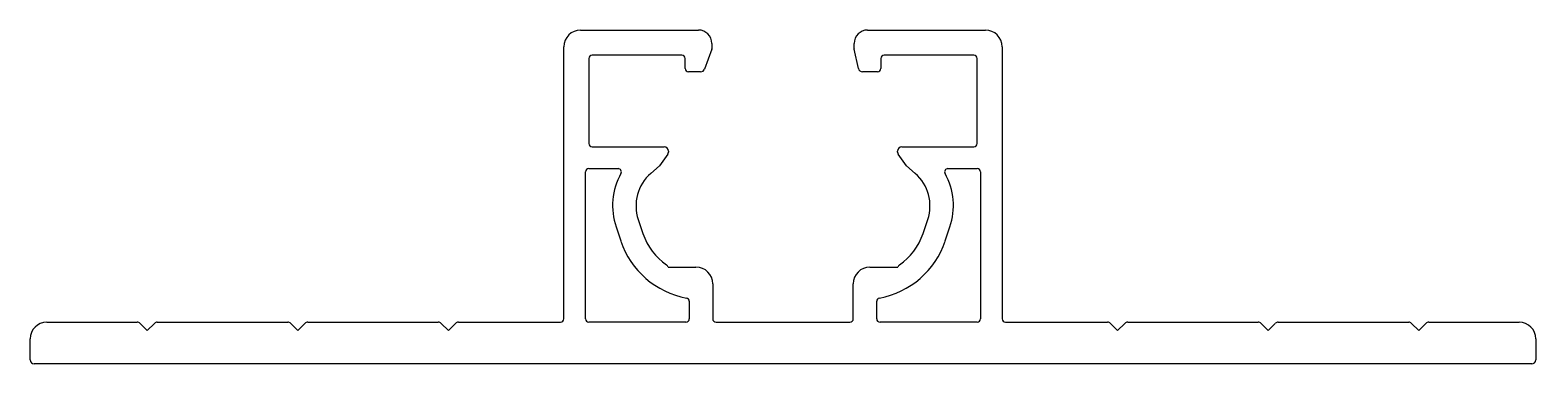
# Model space of a CAD drawing. Extents: x 2040 to 2130, y 2160.7 to 2180.7.
import ezdxf

# ---------------------------------------------------------------- set-up
doc = ezdxf.new("R2010")
doc.units = 0
doc.layers.get('0').update_dxf_attribs({"linetype": 'CONTINUOUS'})

msp = doc.modelspace()

# ---------------------------------------------------------------- linework, layer by layer
for p, q in [((2072.908, 2180.671), (2079.958, 2180.671)), ((2080.758, 2179.871), (2080.758, 2179.552)), ((2089.258, 2179.545), (2089.258, 2179.871)), ((2090.058, 2180.671), (2097.108, 2180.671)), ((2071.908, 2163.371), (2071.908, 2179.671)), ((2073.408, 2178.971), (2073.408, 2173.871)), ((2078.958, 2179.171), (2073.608, 2179.171)), ((2079.158, 2178.371), (2079.158, 2178.971)), ((2080.752, 2179.518), (2080.318, 2178.335)), ((2089.515, 2178.368), (2089.261, 2179.524)), ((2090.858, 2178.971), (2090.858, 2178.371)), ((2096.408, 2179.171), (2091.058, 2179.171)), ((2096.608, 2173.871), (2096.608, 2178.971)), ((2098.108, 2179.671), (2098.108, 2163.371)), ((2080.084, 2178.171), (2079.358, 2178.171)), ((2090.658, 2178.171), (2089.759, 2178.171)), ((2073.608, 2173.671), (2077.908, 2173.671)), ((2092.108, 2173.671), (2096.408, 2173.671)), ((2078.122, 2173.246), (2077.626, 2172.538)), ((2078.158, 2173.421), (2078.158, 2173.361)), ((2091.858, 2173.361), (2091.858, 2173.421)), ((2092.393, 2172.534), (2091.895, 2173.246)), ((2073.208, 2163.371), (2073.208, 2172.173)), ((2073.408, 2172.373), (2075.149, 2172.373)), ((2077.626, 2172.538), (2077.106, 2172.084)), ((2092.911, 2172.083), (2092.393, 2172.534)), ((2094.867, 2172.373), (2096.608, 2172.373)), ((2096.808, 2172.173), (2096.808, 2163.371)), ((2076.356, 2169.323), (2076.639, 2168.482)), ((2093.378, 2168.482), (2093.66, 2169.322)), ((2075.029, 2168.877), (2075.311, 2168.036)), ((2094.705, 2168.036), (2094.988, 2168.876)), ((2078.147, 2166.471), (2079.808, 2166.471)), ((2090.208, 2166.471), (2091.87, 2166.471)), ((2080.808, 2165.471), (2080.808, 2163.371)), ((2089.208, 2163.371), (2089.208, 2165.471)), ((2079.408, 2164.424), (2079.408, 2163.371)), ((2090.608, 2163.371), (2090.608, 2164.424)), ((2041.008, 2163.171), (2046.405, 2163.171)), ((2046.582, 2163.098), (2047.008, 2162.671)), ((2047.008, 2162.671), (2047.435, 2163.098)), ((2047.612, 2163.171), (2055.405, 2163.171)), ((2055.582, 2163.098), (2056.008, 2162.671)), ((2056.008, 2162.671), (2056.435, 2163.098)), ((2056.612, 2163.171), (2064.405, 2163.171)), ((2064.582, 2163.098), (2065.008, 2162.671)), ((2065.008, 2162.671), (2065.435, 2163.098)), ((2065.612, 2163.171), (2071.708, 2163.171)), ((2079.208, 2163.171), (2073.408, 2163.171)), ((2081.008, 2163.171), (2089.008, 2163.171)), ((2096.608, 2163.171), (2090.808, 2163.171)), ((2098.308, 2163.171), (2104.405, 2163.171)), ((2104.582, 2163.098), (2105.008, 2162.671)), ((2105.008, 2162.671), (2105.435, 2163.098)), ((2105.612, 2163.171), (2113.405, 2163.171)), ((2113.582, 2163.098), (2114.008, 2162.671)), ((2114.008, 2162.671), (2114.435, 2163.098)), ((2114.612, 2163.171), (2122.405, 2163.171)), ((2122.582, 2163.098), (2123.008, 2162.671)), ((2123.008, 2162.671), (2123.435, 2163.098)), ((2123.612, 2163.171), (2129.008, 2163.171)), ((2040.008, 2160.921), (2040.008, 2162.171)), ((2130.008, 2162.171), (2130.008, 2160.921)), ((2129.758, 2160.671), (2040.258, 2160.671))]:
    msp.add_line(p, q)
for centre, radius, start, end in [((2072.908, 2179.671), 1, 90, 180), ((2079.958, 2179.871), 0.8, 0, 90), ((2090.058, 2179.871), 0.8, 90, 180), ((2097.108, 2179.671), 1, 0, 90), ((2073.608, 2178.971), 0.2, 90, 180), ((2078.958, 2178.971), 0.2, 0, 90), ((2080.658, 2179.552), 0.1, 339.85586, 0), ((2089.358, 2179.545), 0.1, 180, 192.4125), ((2091.058, 2178.971), 0.2, 90, 180), ((2096.408, 2178.971), 0.2, 360, 90), ((2079.358, 2178.371), 0.2, 180, 270), ((2080.084, 2178.421), 0.25, 270, 339.85586), ((2089.759, 2178.421), 0.25, 192.4125, 270), ((2090.658, 2178.371), 0.2, 270, 0), ((2073.608, 2173.871), 0.2, 180, 270), ((2077.908, 2173.421), 0.25, 0, 90), ((2092.108, 2173.421), 0.25, 90, 180), ((2096.408, 2173.871), 0.2, 270, 0), ((2077.958, 2173.361), 0.2, 325, 360), ((2092.058, 2173.361), 0.2, 180, 215), ((2073.408, 2172.173), 0.2, 90, 180), ((2078.797, 2170.143), 3.975, 150.90958, 198.56516), ((2075.149, 2172.173), 0.2, 330.90958, 90), ((2078.797, 2170.143), 2.575, 131.05848, 198.56516), ((2091.22, 2170.142), 2.575, 341.43484, 48.94152), ((2094.867, 2172.173), 0.2, 90, 209.10783), ((2091.22, 2170.142), 3.975, 341.43484, 29.10783), ((2096.608, 2172.173), 0.2, 360, 90), ((2080.181, 2169.671), 3.737, 198.56516, 235.24586), ((2089.835, 2169.671), 3.737, 304.75414, 341.43484), ((2080.181, 2169.671), 5.137, 198.56516, 259.49705), ((2089.835, 2169.671), 5.137, 280.50295, 341.43484), ((2077.908, 2166.396), 0.25, 17.65994, 55.24586), ((2079.808, 2165.471), 1, 0, 90), ((2090.208, 2165.471), 1, 90, 180), ((2092.108, 2166.396), 0.25, 124.75414, 162.34007), ((2079.208, 2164.424), 0.2, 0, 79.49705), ((2090.808, 2164.424), 0.2, 100.50295, 180), ((2041.008, 2162.171), 1, 90, 180), ((2046.405, 2162.921), 0.25, 45, 90), ((2047.612, 2162.921), 0.25, 90, 135), ((2055.405, 2162.921), 0.25, 45, 90), ((2056.612, 2162.921), 0.25, 90, 135), ((2064.405, 2162.921), 0.25, 45, 90), ((2065.612, 2162.921), 0.25, 90, 135), ((2071.708, 2163.371), 0.2, 270, 0), ((2073.408, 2163.371), 0.2, 180, 270), ((2079.208, 2163.371), 0.2, 270, 360), ((2081.008, 2163.371), 0.2, 180, 270), ((2089.008, 2163.371), 0.2, 270, 0), ((2090.808, 2163.371), 0.2, 180, 270), ((2096.608, 2163.371), 0.2, 270, 0), ((2098.308, 2163.371), 0.2, 180, 270), ((2104.405, 2162.921), 0.25, 45, 90), ((2105.612, 2162.921), 0.25, 90, 135), ((2113.405, 2162.921), 0.25, 45, 90), ((2114.612, 2162.921), 0.25, 90, 135), ((2122.405, 2162.921), 0.25, 45, 90), ((2123.612, 2162.921), 0.25, 90, 135), ((2129.008, 2162.171), 1, 360, 90), ((2040.258, 2160.921), 0.25, 180, 270), ((2129.758, 2160.921), 0.25, 270, 360)]:
    msp.add_arc(centre, radius, start, end)

doc.saveas('drawing.dxf')
